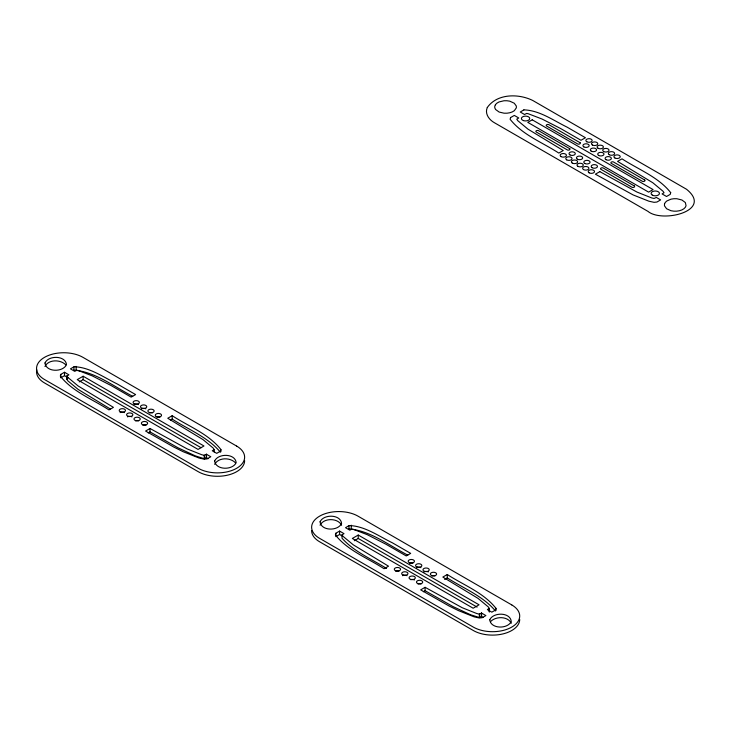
<?xml version="1.0" encoding="UTF-8"?>
<svg xmlns="http://www.w3.org/2000/svg" width="731" height="731" viewBox="0 0 731 731"><rect width="100%" height="100%" fill="white"/><g stroke="black" fill="none" stroke-linecap="round" stroke-linejoin="round"><path stroke-width="1.1" d="M44.956 366.505C48.456 359.14 60.664 359.414 65.79 364.86M60.774 374.4L60.298 376.118C72.671 391.816 92.636 399.263 108.992 409.927L113.433 407.368L78.171 386.005L67.965 377.525L66.95 376.017L68.924 374.839L64.511 372.262L60.774 374.4L60.774 377.817L64.511 375.679L68.038 377.735M220.89 449.501L220.415 451.21L216.714 453.348L212.264 450.771L214.174 449.675L213.187 448.076L202.98 439.587L167.755 418.251L172.187 415.692C188.543 426.356 208.509 433.794 220.89 449.501L220.89 451.776M335.858 533.228L335.383 534.937C347.755 550.635 367.72 558.082 384.086 568.745L388.517 566.187L353.256 544.823L343.049 536.344L342.035 534.845L344.009 533.657L339.595 531.081L335.858 533.228L335.858 536.636L339.595 534.498L342.245 536.042M495.974 608.32L495.499 610.029L491.808 612.167L487.358 609.59L489.286 608.402L488.271 606.894L478.065 598.406L442.84 577.07L447.271 574.511C463.628 585.175 483.593 592.613 495.974 608.32L495.974 610.595M110.545 409.113L78.171 389.422L67.965 380.933L66.95 379.435L66.987 375.926M320.068 525.214C323.787 517.712 337.923 517.813 341.596 525.26M214.667 464.349C218.395 457.213 230.402 457.286 235.528 462.897M490.483 621.642C495.636 616.196 507.68 615.977 511.307 623.251M74.069 366.724L70.45 368.872L74.699 371.339L76.846 370.288L78.391 370.571L92.207 375.862L110.856 385.411L131.169 397.125L135.601 394.566L117.307 384.003C103.583 377.315 89.721 367.154 74.069 366.724L73.749 370.398M349.162 525.543L345.535 527.691L349.784 530.167L351.931 529.107L353.475 529.39L367.3 534.69L385.95 544.23L406.253 555.944L410.685 553.385L392.392 542.822C378.667 536.134 364.806 525.973 349.162 525.543L348.833 529.217M83.142 376.227L77.23 379.645L198.064 449.41L203.976 445.992L83.142 376.227L83.142 379.645L201.034 447.701M79.204 381.92L83.142 379.645M150.01 428.485L145.579 431.052L173.786 447.061L183.262 451.758L199.024 458.026L204.232 459.178L207.111 458.894L210.802 456.756L206.507 454.28L204.296 455.303L201.793 454.755L187.182 448.925L150.01 428.485L150.01 431.902L177.98 447.783L195.387 455.897L204.296 458.721L206.288 457.643L208.225 458.684M148.238 432.926L150.01 431.902M170.414 420.124L172.187 419.101C188.406 429.526 207.75 437.083 220.378 452.151M358.236 535.046L352.324 538.464L473.158 608.229L479.07 604.811L358.236 535.046L358.236 538.464L477.105 607.095M354.288 540.739L358.236 538.464M425.104 587.313L420.663 589.871L448.88 605.88L458.355 610.577L474.108 616.845L479.317 617.997L482.195 617.713L485.896 615.575L481.592 613.099L479.381 614.122L476.877 613.574L462.266 607.744L425.104 587.313L425.104 590.721L453.065 606.602L470.472 614.725L479.381 617.54L481.373 616.461L483.31 617.503M423.322 591.745L425.104 590.721M444.612 579.455L447.271 577.919C463.491 588.354 482.835 595.902 495.463 610.97M74.069 370.133C95.569 371.887 113.954 386.635 132.713 396.312M349.162 528.961C370.654 530.706 389.047 545.454 407.797 555.131M386.598 568.49C371.54 558.987 354.078 551.731 342.035 538.254L342.071 534.745M481.592 613.099L481.592 616.507M481.373 613.044L481.373 616.461M479.536 614.104L479.536 617.521M479.381 614.122L479.381 617.54M447.271 574.511L447.271 577.919M351.255 525.205L351.255 528.614M339.595 531.081L339.595 534.498M214.201 449.583L214.174 451.95M206.507 454.28L206.507 457.688M206.288 454.225L206.288 457.643M204.452 455.285L204.452 458.702M204.296 455.303L204.296 458.721M172.187 415.692L172.187 419.101M76.17 366.386L76.17 369.795M66.95 376.017L66.95 379.435M64.511 372.262L64.511 375.679M244.629 460.603A27.175 15.689 0 0 1 227.853 475.095A27.175 15.689 0 0 1 198.238 471.696L44.509 382.934A27.175 15.689 0 0 1 36.778 369.795M134.011 404.581A3.134 1.809 0 0 1 138.451 404.581M141.403 408.848A3.134 1.809 0 0 1 145.844 408.848M149.444 412.832A3.134 1.809 0 0 1 152.578 412.832M156.836 417.099A3.134 1.809 0 0 1 159.97 417.099M127.514 416.871A3.134 1.809 0 0 1 131.946 416.871M120.122 412.604A3.134 1.809 0 0 1 124.553 412.604M142.938 425.122A3.134 1.809 0 0 1 146.081 425.122M135.555 420.855A3.134 1.809 0 0 1 138.689 420.855M519.714 619.422A27.175 15.689 0 0 1 502.946 633.914A27.175 15.689 0 0 1 473.322 630.515L319.593 541.762A27.175 15.689 0 0 1 311.634 530.66M409.753 563.117A3.134 1.809 0 0 1 412.887 563.117M416.487 567.667A3.134 1.809 0 0 1 420.928 567.667M423.879 571.934A3.134 1.809 0 0 1 428.32 571.934M431.92 575.918A3.134 1.809 0 0 1 435.055 575.918M402.598 575.69A3.134 1.809 0 0 1 407.03 575.69M395.855 571.139A3.134 1.809 0 0 1 398.989 571.139M418.031 583.941A3.134 1.809 0 0 1 421.166 583.941M410.639 579.674A3.134 1.809 0 0 1 414.422 579.957M214.667 460.932C215.59 470.261 232.549 470.426 236.177 462.705C235.291 453.284 218.258 453.183 214.667 460.932M489.752 619.751C490.675 629.08 507.634 629.245 511.271 621.524C510.384 612.103 493.343 612.002 489.752 619.751M664.488 204.086L664.47 205.521A1.736 1.005 0 0 0 664.561 205.923L666.59 208.746L670.729 210.619A1.736 1.005 0 0 0 671.378 210.784L673.425 211.104A1.736 1.005 0 0 0 674.128 211.168L676.248 211.168A1.736 1.005 0 0 0 676.952 211.122L679.008 210.811A1.736 1.005 0 0 0 679.666 210.656L681.511 210.053A1.736 1.005 0 0 0 682.078 209.806L683.586 208.938A1.736 1.005 0 0 0 684.024 208.618L685.093 207.558A1.736 1.005 0 0 0 685.367 207.184L685.934 206.005A1.736 1.005 0 0 0 686.025 205.594L685.413 202.779A1.736 1.005 0 0 0 685.148 202.396L681.922 200.002L677.089 198.786A1.736 1.005 0 0 0 676.385 198.722L674.265 198.722A1.736 1.005 0 0 0 673.562 198.768L671.506 199.079A1.736 1.005 0 0 0 670.848 199.234L666.928 200.952A1.736 1.005 0 0 0 666.489 201.272L665.42 202.332A1.736 1.005 0 0 0 665.146 202.706L664.488 204.086M44.984 362.978C45.989 372.353 62.921 372.426 66.503 364.659C65.589 355.348 48.465 355.156 44.984 362.978M320.068 521.797C321.073 531.172 338.005 531.245 341.587 523.478C340.683 514.176 323.559 513.975 320.068 521.797M487.294 107.521C484.562 113.634 489.076 119.774 494.33 122.68L648.059 211.433C662.039 223.183 713.684 211.021 686.491 189.238L532.762 100.485C518.608 93.458 497.08 93.449 487.294 107.521M510.585 117.554L510.11 119.272C522.491 134.97 542.457 142.408 558.813 153.081L563.245 150.522L527.992 129.159L517.786 120.679L516.771 119.171L518.745 117.983L514.332 115.416L510.585 117.554M670.702 192.646L670.226 194.364L666.535 196.493L662.085 193.925L664.022 192.737L662.999 191.22L652.801 182.741L617.567 161.396L622.008 158.837C638.364 169.51 658.329 176.948 670.702 192.646M495.408 104.798L494.869 105.986A1.736 1.005 0 0 0 494.777 106.397L494.786 107.621A1.736 1.005 0 0 0 494.887 108.024L495.444 109.202A1.736 1.005 0 0 0 495.719 109.586L499.127 112.044L503.851 113.15A1.736 1.005 0 0 0 504.554 113.195L506.684 113.195A1.736 1.005 0 0 0 507.387 113.141L509.434 112.812A1.736 1.005 0 0 0 510.083 112.656L511.919 112.035A1.736 1.005 0 0 0 512.477 111.788L513.966 110.911A1.736 1.005 0 0 0 514.396 110.591L516.26 107.96A1.736 1.005 0 0 0 516.342 107.548L516.333 106.324A1.736 1.005 0 0 0 516.241 105.922L514.249 103.217L509.982 101.262A1.736 1.005 0 0 0 509.324 101.106L507.268 100.796A1.736 1.005 0 0 0 506.565 100.75L504.445 100.75A1.736 1.005 0 0 0 503.741 100.814L499.209 101.911A1.736 1.005 0 0 0 498.652 102.157L497.153 103.034A1.736 1.005 0 0 0 496.724 103.354L495.673 104.423A1.736 1.005 0 0 0 495.408 104.798M523.889 109.878L520.271 112.017L524.52 114.493L526.658 113.442L528.202 113.725L542.027 119.016L560.677 128.565L580.99 140.279L585.421 137.72L567.128 127.157C553.404 120.469 539.533 110.299 523.889 109.878M532.223 119.811L527.791 122.369L648.625 192.134L653.057 189.567L532.223 119.811M599.831 171.639L595.399 174.197L633.083 194.903L648.845 201.18L654.053 202.332L656.931 202.039L660.623 199.91L656.328 197.425L654.108 198.457L651.613 197.909L636.993 192.07L599.831 171.639M580.085 142.709L548.734 124.599A1.672 0.969 0 0 0 546.715 124.754A1.672 0.969 0 0 0 546.45 125.924L577.801 144.025A1.672 0.969 0 0 0 579.82 143.87A1.672 0.969 0 0 0 580.085 142.709M644.751 180.036L613.391 161.935A1.672 0.969 0 0 0 611.372 162.09A1.672 0.969 0 0 0 611.107 163.26L642.467 181.361A1.672 0.969 0 0 0 644.486 181.206A1.672 0.969 0 0 0 644.751 180.036M569.741 148.685L538.381 130.575A1.672 0.969 0 0 0 536.362 130.73A1.672 0.969 0 0 0 536.097 131.9L567.457 150.001A1.672 0.969 0 0 0 569.476 149.846A1.672 0.969 0 0 0 569.741 148.685M634.407 186.012L603.048 167.911A1.672 0.969 0 0 0 601.028 168.066A1.672 0.969 0 0 0 600.763 169.226L632.123 187.337A1.672 0.969 0 0 0 634.142 187.182A1.672 0.969 0 0 0 634.407 186.012M236.67 446.093L82.941 357.34A27.175 15.689 0 0 0 44.509 357.34A27.175 15.689 0 0 0 44.509 379.526L198.238 468.279A27.175 15.689 0 0 0 236.67 468.279A27.175 15.689 0 0 0 236.67 446.093M511.755 604.912L358.026 516.159A27.175 15.689 0 0 0 319.593 516.159A27.175 15.689 0 0 0 319.593 538.345L473.322 627.097A27.175 15.689 0 0 0 511.755 627.097A27.175 15.689 0 0 0 511.755 604.912M489.286 611.82L489.286 608.402L489.258 611.911M569.933 154.899A3.134 1.809 0 0 0 575.187 154.095A3.134 1.809 0 0 0 571.34 151.874A3.134 1.809 0 0 0 569.933 154.899M577.326 159.166A3.134 1.809 0 0 0 582.57 158.362A3.134 1.809 0 0 0 578.733 156.142A3.134 1.809 0 0 0 577.326 159.166M584.718 163.433A3.134 1.809 0 0 0 589.963 162.629A3.134 1.809 0 0 0 586.125 160.409A3.134 1.809 0 0 0 584.718 163.433M592.11 167.701A3.134 1.809 0 0 0 597.355 166.896A3.134 1.809 0 0 0 593.517 164.676A3.134 1.809 0 0 0 592.11 167.701M149.444 412.549A3.134 1.809 0 0 0 154.15 410.986A3.134 1.809 0 0 0 149.444 409.415A3.134 1.809 0 0 0 149.444 412.549M156.187 416.533A3.134 1.809 0 0 0 161.432 415.72A3.134 1.809 0 0 0 157.594 413.499A3.134 1.809 0 0 0 156.187 416.533M142.052 408.282A3.134 1.809 0 0 0 146.757 406.719A3.134 1.809 0 0 0 142.052 405.148A3.134 1.809 0 0 0 142.052 408.282M128.163 416.305A3.134 1.809 0 0 0 132.859 414.742A3.134 1.809 0 0 0 128.163 413.17A3.134 1.809 0 0 0 128.163 416.305M142.938 424.839A3.134 1.809 0 0 0 147.644 423.276A3.134 1.809 0 0 0 142.938 421.705A3.134 1.809 0 0 0 142.938 424.839M120.77 412.037A3.134 1.809 0 0 0 125.476 410.475A3.134 1.809 0 0 0 120.77 408.903A3.134 1.809 0 0 0 120.77 412.037M135.555 420.572A3.134 1.809 0 0 0 140.251 419.009A3.134 1.809 0 0 0 135.555 417.438A3.134 1.809 0 0 0 135.555 420.572M134.659 404.015A3.134 1.809 0 0 0 139.365 402.452A3.134 1.809 0 0 0 134.659 400.88A3.134 1.809 0 0 0 134.659 404.015M561.07 156.608A3.134 1.809 0 0 0 566.315 155.794A3.134 1.809 0 0 0 562.477 153.583A3.134 1.809 0 0 0 561.07 156.608M583.831 146.876A3.134 1.809 0 0 0 589.076 146.072A3.134 1.809 0 0 0 585.239 143.852A3.134 1.809 0 0 0 583.831 146.876M591.224 151.143A3.134 1.809 0 0 0 596.469 150.339A3.134 1.809 0 0 0 592.631 148.119A3.134 1.809 0 0 0 591.224 151.143M598.616 155.411A3.134 1.809 0 0 0 603.861 154.606A3.134 1.809 0 0 0 600.023 152.386A3.134 1.809 0 0 0 598.616 155.411M606.008 159.678A3.134 1.809 0 0 0 611.253 158.874A3.134 1.809 0 0 0 607.415 156.653A3.134 1.809 0 0 0 606.008 159.678M586.792 141.759A3.134 1.809 0 0 0 592.037 140.946A3.134 1.809 0 0 0 588.199 138.735A3.134 1.809 0 0 0 586.792 141.759M592.402 145.003A3.134 1.809 0 0 0 597.656 144.19A3.134 1.809 0 0 0 593.81 141.978A3.134 1.809 0 0 0 592.402 145.003M598.022 148.247A3.134 1.809 0 0 0 603.267 147.434A3.134 1.809 0 0 0 599.429 145.213A3.134 1.809 0 0 0 598.022 148.247M603.642 151.491A3.134 1.809 0 0 0 608.886 150.677A3.134 1.809 0 0 0 605.049 148.457A3.134 1.809 0 0 0 603.642 151.491M609.261 154.734A3.134 1.809 0 0 0 614.506 153.921A3.134 1.809 0 0 0 610.659 151.701A3.134 1.809 0 0 0 609.261 154.734M614.872 157.978A3.134 1.809 0 0 0 620.116 157.165A3.134 1.809 0 0 0 616.279 154.945A3.134 1.809 0 0 0 614.872 157.978M566.689 159.851A3.134 1.809 0 0 0 571.934 159.038A3.134 1.809 0 0 0 568.088 156.827A3.134 1.809 0 0 0 566.689 159.851M572.3 163.095A3.134 1.809 0 0 0 577.545 162.282A3.134 1.809 0 0 0 573.707 160.071A3.134 1.809 0 0 0 572.3 163.095M577.919 166.339A3.134 1.809 0 0 0 583.164 165.526A3.134 1.809 0 0 0 579.327 163.305A3.134 1.809 0 0 0 577.919 166.339M583.539 169.583A3.134 1.809 0 0 0 588.784 168.77A3.134 1.809 0 0 0 584.946 166.549A3.134 1.809 0 0 0 583.539 169.583M589.149 172.827A3.134 1.809 0 0 0 594.404 172.013A3.134 1.809 0 0 0 590.557 169.793A3.134 1.809 0 0 0 589.149 172.827M523.451 120.606A4.185 2.412 0 0 0 529.756 118.55A4.185 2.412 0 0 0 523.515 116.43A4.185 2.412 0 0 0 523.451 120.606M652.317 195.113A4.185 2.412 0 0 0 659.316 194.035A4.185 2.412 0 0 0 654.199 191.074A4.185 2.412 0 0 0 652.317 195.113M409.753 562.833A3.134 1.809 0 0 0 414.45 561.271A3.134 1.809 0 0 0 409.753 559.699A3.134 1.809 0 0 0 409.753 562.833M417.145 567.101A3.134 1.809 0 0 0 421.842 565.538A3.134 1.809 0 0 0 417.145 563.966A3.134 1.809 0 0 0 417.145 567.101M424.528 571.368A3.134 1.809 0 0 0 429.234 569.805A3.134 1.809 0 0 0 424.528 568.234A3.134 1.809 0 0 0 424.528 571.368M431.92 575.635A3.134 1.809 0 0 0 436.626 574.073A3.134 1.809 0 0 0 431.92 572.501A3.134 1.809 0 0 0 431.92 575.635M403.247 575.123A3.134 1.809 0 0 0 407.953 573.561A3.134 1.809 0 0 0 403.247 571.989A3.134 1.809 0 0 0 403.247 575.123M395.855 570.856A3.134 1.809 0 0 0 400.561 569.294A3.134 1.809 0 0 0 395.855 567.722A3.134 1.809 0 0 0 395.855 570.856M418.031 583.658A3.134 1.809 0 0 0 422.728 582.095A3.134 1.809 0 0 0 418.031 580.524A3.134 1.809 0 0 0 418.031 583.658M410.639 579.391A3.134 1.809 0 0 0 415.336 577.828A3.134 1.809 0 0 0 410.639 576.256A3.134 1.809 0 0 0 410.639 579.391"/></g></svg>
